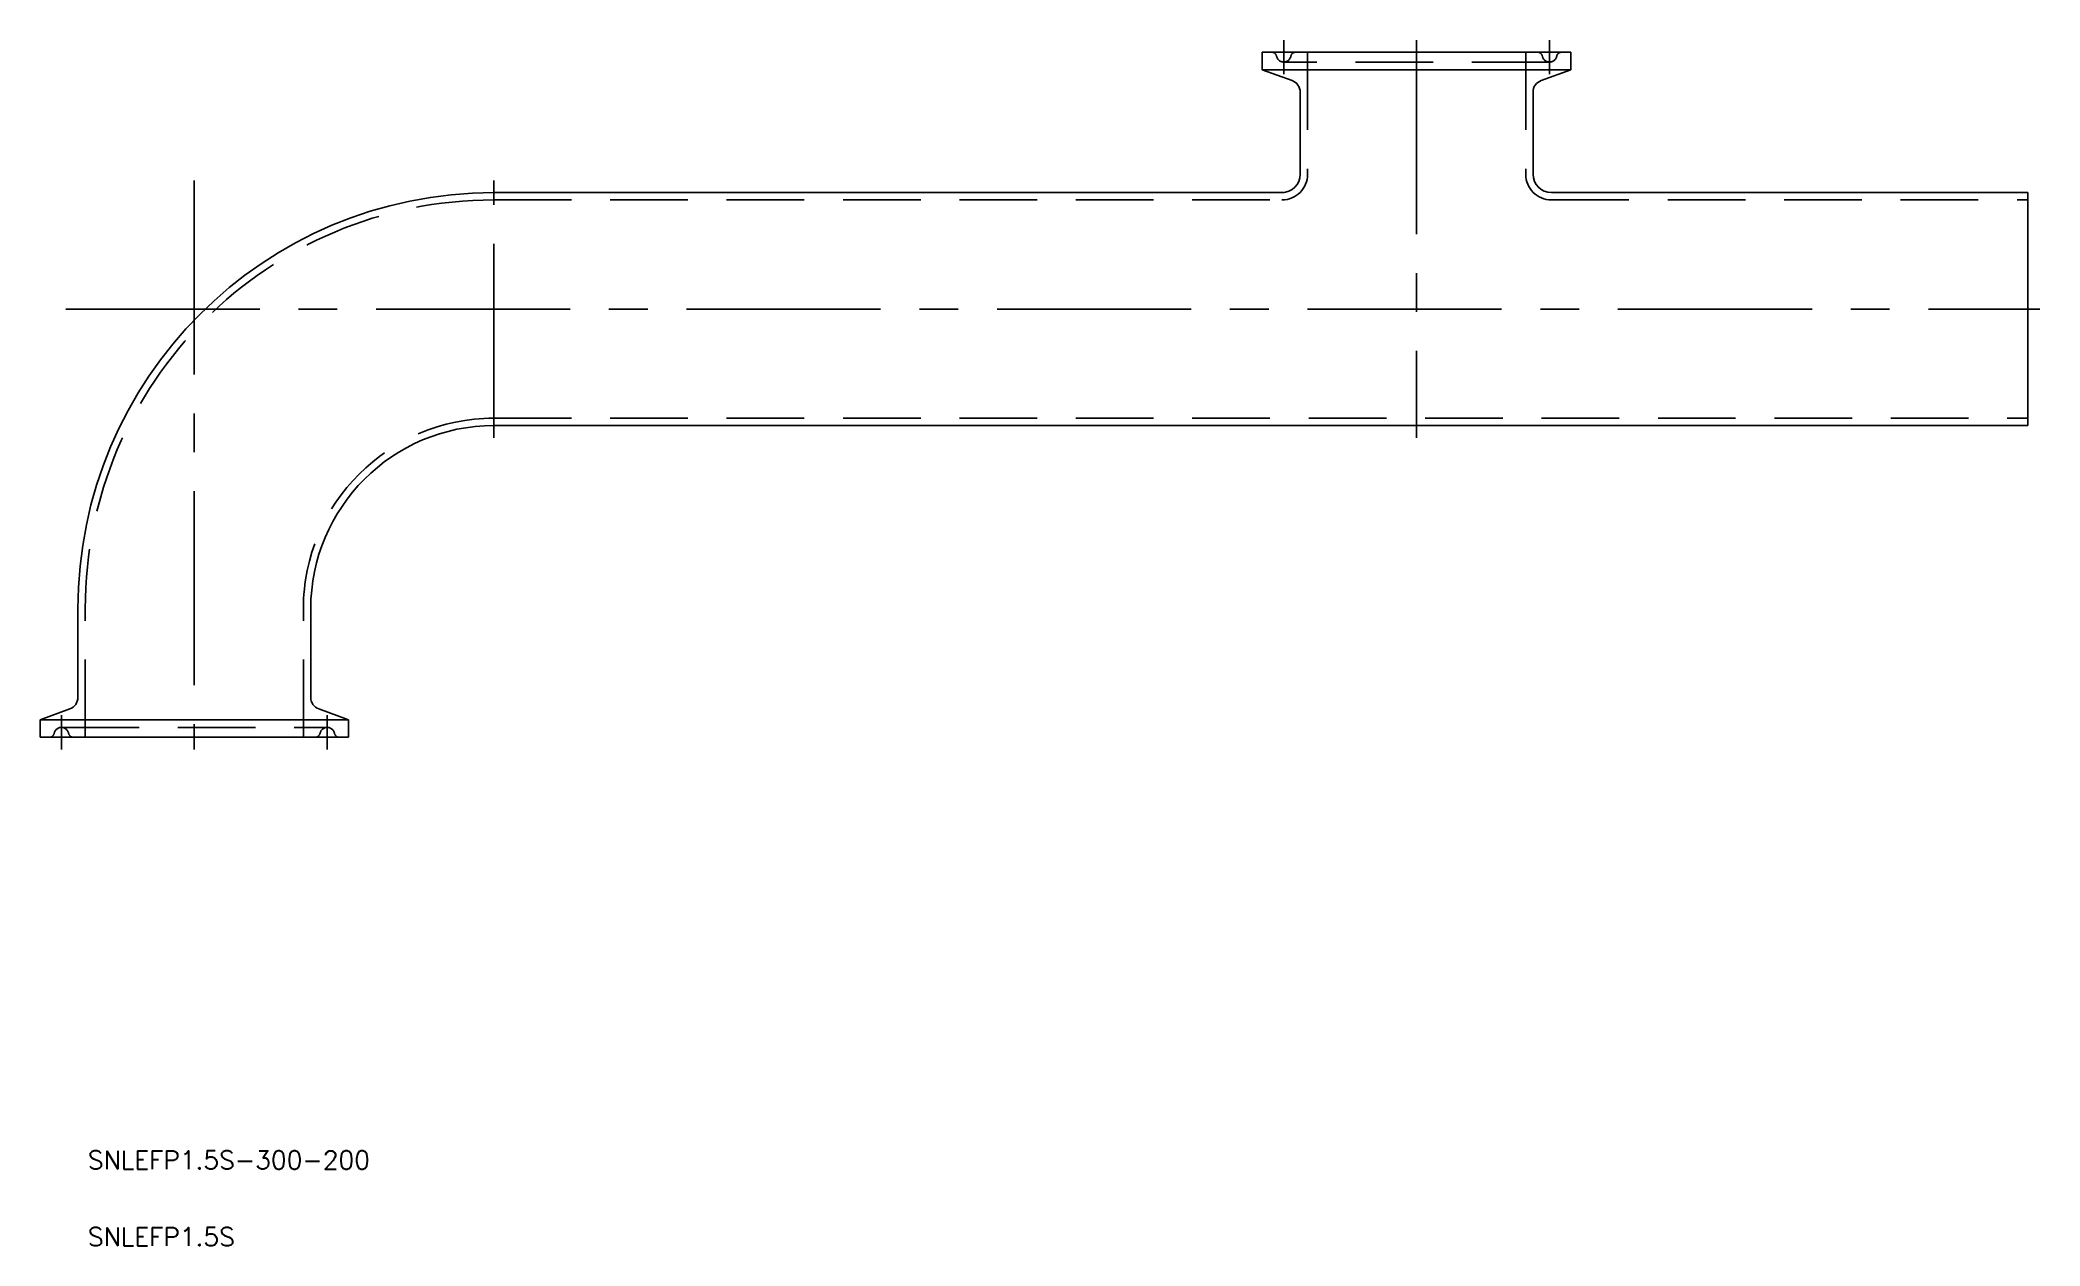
# Model space of a CAD drawing. Extents: x -25 to 302, y -83 to 114.
import ezdxf

# ---------------------------------------------------------------- set-up
doc = ezdxf.new("R2010")
doc.units = 0
doc.linetypes.add('CENTER', pattern=[50.8, 31.75, -6.35, 6.35, -6.35])
doc.linetypes.add('DASHED', pattern=[19.05, 12.7, -6.35])
doc.layers.get('0').update_dxf_attribs({"linetype": 'CONTINUOUS'})
doc.layers.add('CENTER', color=1, linetype='CENTER')
doc.styles.get("Standard").update_dxf_attribs({"font": 'txt.shx', "height": 3, "bigfont": 'bigfont.shx'})

msp = doc.modelspace()

# ---------------------------------------------------------------- linework, layer by layer
at = {"color": 7, "linetype": 'CONTINUOUS'}
for p, q in [((225.25, 112), (174.75, 112)), ((174.75, 109.15), (174.75, 112)), ((225.25, 109.15), (225.25, 112)), ((225.25, 109.15), (174.75, 109.15)), ((174.75, 109.15), (179.63, 107.37)), ((225.25, 109.15), (220.37, 107.37)), ((180.95, 92.05), (180.95, 105.49)), ((219.05, 92.05), (219.05, 105.49)), ((49, 89.05), (178.31, 89.05)), ((222.05, 89.05), (300, 89.05)), ((300, 89.05), (300, 50.95)), ((49, 50.95), (300, 50.95)), ((-19.05, 21), (-19.05, 6.51)), ((19.05, 21), (19.05, 6.51)), ((-25.25, 2.85), (-20.37, 4.63)), ((25.25, 2.85), (20.37, 4.63)), ((-25.25, 2.85), (25.25, 2.85)), ((-25.25, 2.85), (-25.25, 0)), ((-25.25, 0), (25.25, 0)), ((25.25, 2.85), (25.25, 0))]:
    msp.add_line(p, q, dxfattribs=at)
at = {"color": 3, "linetype": 'DASHED'}
for p, q in [((182.15, 112), (182.15, 92.05)), ((217.85, 112), (217.85, 92.05)), ((221.75, 110.4), (178.25, 110.4)), ((49, 87.85), (177.95, 87.85)), ((222.05, 87.85), (300, 87.85)), ((49, 52.15), (300, 52.15)), ((-17.85, 0), (-17.85, 21)), ((17.85, 0), (17.85, 21)), ((-21.75, 1.6), (21.75, 1.6))]:
    msp.add_line(p, q, dxfattribs=at)
for centre, radius, start, end in [((176.29, 111.2), 0.8, 11.537, 90), ((178.25, 111.6), 1.2, 191.537, 348.463), ((180.21, 111.2), 0.8, 90, 168.463), ((219.79, 111.2), 0.8, 11.537, 90), ((221.75, 111.6), 1.2, 191.537, 348.463), ((223.71, 111.2), 0.8, 90, 168.463), ((177.95, 92.05), 4.2, 270, 0), ((222.05, 92.05), 4.2, 180, 270), ((49, 21), 66.85, 90, 180), ((49, 21), 31.15, 90, 180), ((-23.71, 0.8), 0.8, 270, 348.463), ((-21.75, 0.4), 1.2, 11.537, 168.463), ((-19.79, 0.8), 0.8, 191.537, 270), ((19.79, 0.8), 0.8, 270, 348.463), ((21.75, 0.4), 1.2, 11.537, 168.463), ((23.71, 0.8), 0.8, 191.537, 270)]:
    msp.add_arc(centre, radius, start, end, dxfattribs=at)
at = {"color": 7, "linetype": 'CONTINUOUS'}
for centre, radius, start, end in [((178.95, 105.49), 2, 0, 70), ((221.05, 105.49), 2, 110, 180), ((177.95, 92.05), 3, 270, 0), ((222.05, 92.05), 3, 180, 270), ((49, 21), 68.05, 90, 180), ((49, 21), 29.95, 90, 180), ((-21.05, 6.51), 2, 290, 0), ((21.05, 6.51), 2, 180, 250)]:
    msp.add_arc(centre, radius, start, end, dxfattribs=at)
at = {"layer": 'CENTER', "color": 1, "linetype": 'CENTER'}
for p, q in [((178.25, 108.4), (178.25, 114)), ((200, 114), (200, 48.95)), ((221.75, 108.4), (221.75, 114)), ((0, 91.05), (0, -2)), ((49, 48.95), (49, 91.05)), ((-21.05, 70), (302, 70)), ((-21.75, 3.6), (-21.75, -2)), ((21.75, 3.6), (21.75, -2))]:
    msp.add_line(p, q, dxfattribs=at)

# ---------------------------------------------------------------- texts
at = {"color": 7, "linetype": 'CONTINUOUS'}
for s, p in [('SNLEFP1.5S-300-200', (-17.42, -70.64)), ('SNLEFP1.5S', (-17.42, -83.2))]:
    msp.add_text(s, height=3, dxfattribs=at).set_placement(p)

doc.saveas('drawing.dxf')
